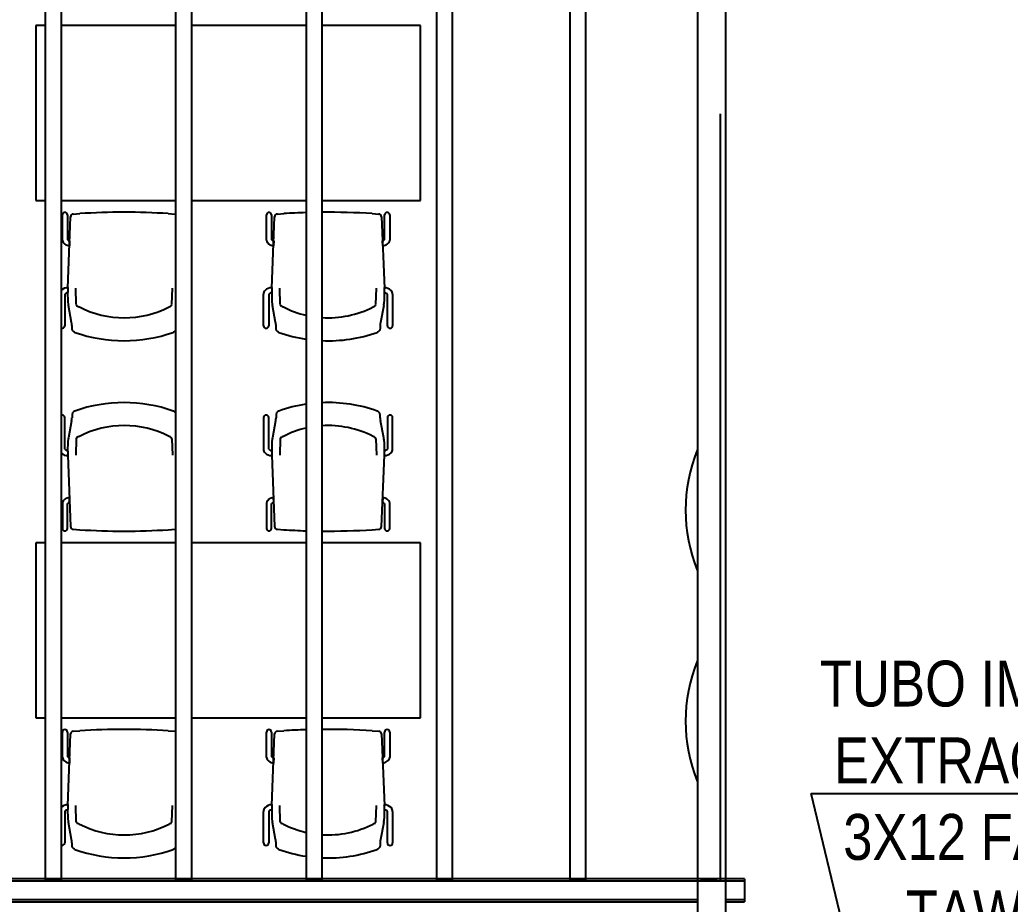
# Model space of a CAD drawing. Header units: inches. Extents: x -3 to 209, y -384 to 20.
# Drawn here: x 145.889 to 150.204, y -259.619 to -255.766 of the extents above; entities that cross this region are included whole.
import ezdxf
from ezdxf import colors
from ezdxf.entities.mleader import LeaderData, LeaderLine
from ezdxf.math import Vec2, Vec3

# ---------------------------------------------------------------- set-up
doc = ezdxf.new("R2010")
doc.units = ezdxf.units.IN
doc.header["$MEASUREMENT"] = 0
for name, color, linetype, lineweight in [('A-FLOR', 253, 'Continuous', 9), ('HVAC -Textos Suministro', 7, 'Continuous', 9), ('I-FURN', 253, 'Continuous', 9), ('I-FURN-PNLS', 253, 'Continuous', 9), ('Q-SPCQ', 253, 'Continuous', 9), ('S-BEAM', 253, 'Continuous', 13)]:
    doc.layers.add(name, color=color, linetype=linetype, lineweight=lineweight)
doc.layers.add('A-WALL', color=253, linetype='Continuous')
doc.layers.add('NFF-FURN', color=253, linetype='Continuous')
doc.styles.add('Arial Narrow', font='ARIALN.TTF', dxfattribs={"height": 0.00295})
doc.styles.get("Standard").update_dxf_attribs({"font": 'arial.ttf'})

# ---------------------------------------------------------------- blocks, each defined once
blk = doc.blocks.new('20170303 - Modelo Est RT 16 Arpro CENTRAL_rvt-1-Borde De Placa SobreCubierta')
at = {"layer": 'A-FLOR', "linetype": 'ByBlock', "lineweight": -2}
blk.add_line((-12.4535, 11.826), (-12.4535, 11.8031), dxfattribs=at)
at = {"layer": 'S-BEAM', "linetype": 'ByBlock', "lineweight": -2}
for p, q in [((-15.2949, 16.5479), (-15.2949, 11.9195)), ((-15.2249, 11.9195), (-15.2249, 16.5479)), ((-14.7269, 16.5479), (-14.7269, 11.9195)), ((-14.6569, 11.9195), (-14.6569, 16.5479)), ((-14.1589, 16.5479), (-14.1589, 11.9195)), ((-14.0889, 11.9195), (-14.0889, 16.5479)), ((-13.5909, 16.5479), (-13.5909, 11.9195)), ((-13.5209, 11.9195), (-13.5209, 16.5479)), ((-13.0093, 16.5479), (-13.0093, 11.9195)), ((-12.9393, 11.9195), (-12.9393, 16.5479)), ((-12.4535, 16.5503), (-12.4535, 11.9195)), ((-12.3535, 11.9195), (-12.3535, 15.2592)), ((-12.2478, 11.926), (-31.6445, 11.926)), ((-31.6445, 11.9171), (-12.2478, 11.9171)), ((-15.2427, 11.9203), (-15.2771, 11.9203)), ((-14.6747, 11.9203), (-14.7091, 11.9203)), ((-14.1067, 11.9203), (-14.1411, 11.9203)), ((-13.5387, 11.9203), (-13.5731, 11.9203)), ((-12.9571, 11.9203), (-12.9915, 11.9203)), ((-12.3713, 11.9203), (-12.4357, 11.9203)), ((-12.2478, 11.926), (-12.2478, 11.9082)), ((-12.2478, 11.9082), (-12.2478, 11.8438)), ((-31.6445, 11.8349), (-12.4511, 11.8349)), ((-31.6445, 11.826), (-12.4511, 11.826)), ((-12.3311, 11.8349), (-12.2478, 11.8349)), ((-12.3311, 11.826), (-12.2478, 11.826)), ((-12.2478, 11.8438), (-12.2478, 11.826))]:
    blk.add_line(p, q, dxfattribs=at)
for centre, start_param, end_param in [((-15.2771, 11.9195), 1.570796, 2.356194), ((-15.2427, 11.9195), 0.785398, 1.570796), ((-14.7091, 11.9195), 1.570796, 2.356194), ((-14.6747, 11.9195), 0.785398, 1.570796), ((-14.1411, 11.9195), 1.570796, 2.356194), ((-14.1067, 11.9195), 0.785398, 1.570796), ((-13.5731, 11.9195), 1.570796, 2.356194), ((-13.5387, 11.9195), 0.785398, 1.570796), ((-12.9915, 11.9195), 1.570796, 2.356194), ((-12.9571, 11.9195), 0.785398, 1.570796), ((-12.4357, 11.9195), 1.570796, 1.832596), ((-12.3713, 11.9195), 1.308997, 1.570796)]:
    blk.add_ellipse(centre, major_axis=(0.0178, 0), ratio=0.049795, start_param=start_param, end_param=end_param, dxfattribs=at)
blk = doc.blocks.new('Haworth_Planes-Collaborative_Table-Rectangular - 30_ x 66_-V23-Borde De Placa SobreCubierta')
at = {"layer": 'I-FURN-PNLS', "linetype": 'ByBlock', "lineweight": -2}
for p, q in [((-0.797, 0.381), (-0.8382, 0.381)), ((-0.8382, 0.381), (-0.8382, -0.381)), ((-0.2291, 0.381), (-0.7272, 0.381)), ((0.3389, 0.381), (-0.1593, 0.381)), ((0.8382, 0.381), (0.4087, 0.381)), ((0.8382, -0.381), (0.8382, 0.381)), ((-0.8382, -0.381), (-0.797, -0.381)), ((-0.7271, -0.381), (-0.2291, -0.381)), ((-0.1592, -0.381), (0.3389, -0.381)), ((0.4088, -0.381), (0.8382, -0.381))]:
    blk.add_line(p, q, dxfattribs=at)
blk = doc.blocks.new('Haworth_Chair_Very-Perforated Side and Seminar - Arms-V24-Borde De Placa SobreCubierta')
at = {"layer": 'I-FURN', "linetype": 'ByBlock', "lineweight": -2}
for p, q in [((-0.2684, 0.1329), (-0.2684, 0.2432)), ((-0.2464, 0.2432), (-0.2464, 0.1353)), ((-0.2452, -0.0762), (-0.2329, 0.2351)), ((-0.2211, 0.2472), (-0.1928, 0.2491)), ((0.1928, 0.2491), (0.2211, 0.2472)), ((-0.237, 0.1307), (-0.2379, 0.1081)), ((-0.2452, -0.0762), (-0.2453, -0.0787)), ((-0.2453, -0.0787), (-0.2452, -0.0762)), ((-0.2451, -0.0723), (-0.2452, -0.0762)), ((-0.2082, -0.1476), (-0.2107, -0.0762)), ((0.2082, -0.1476), (0.2107, -0.0762)), ((-0.2587, -0.1025), (-0.2587, -0.2394)), ((-0.2284, -0.2247), (-0.2422, -0.1511)), ((-0.2265, -0.2515), (-0.2268, -0.2388))]:
    blk.add_line(p, q, dxfattribs=at)
for centre, radius, start, end in [((-0.2574, 0.2432), 0.011, 0, 180), ((-0.2202, 0.2346), 0.0127, 94.0729, 177.734), ((0, -2.8583), 3.1134, 86.4497, 93.5503), ((0.2202, 0.2346), 0.0127, 71.9836, 85.9271), ((-0.2441, 0.137), 0.0247, 189.6934, 236.3066), ((-0.2293, 0.1585), 0.0289, 233.5905, 254.4095), ((-0.2256, 0.1648), 0.058, 236.3066, 257.6934), ((-0.2407, -0.1203), 0.0482, 95.2064, 132.5774), ((0.378, -0.1033), 0.6238, 177.734, 179.2684), ((0.378, -0.1033), 0.6238, 177.734, 181.396), ((-0.2497, -0.1077), 0.0104, 120.1474, 149.8526), ((-0.2405, -0.1236), 0.0287, 100.5401, 120.1474), ((-0.1104, -0.1192), 0.1352, 179.7172, 189.742), ((-0.0425, -0.1136), 0.2032, 188.0632, 190.6423), ((-0.2011, -0.1472), 0.0071, 183.4353, 236.5647), ((-0.1799, -0.115), 0.0456, 236.5647, 249.3688), ((0.0006, 0.225), 0.4297, 242.9668, 297.0332), ((0.1799, -0.115), 0.0456, 290.6312, 303.4353), ((0.2011, -0.1472), 0.0071, 303.4353, 356.5647), ((-0.27, -0.2394), 0.0113, 255, 0), ((-0.3182, -0.2416), 0.0914, 1.7231, 10.6423), ((0, 0.3398), 0.6447, 250.5694, 289.4306)]:
    blk.add_arc(centre, radius, start, end, dxfattribs=at)
for points in [[(-0.2259, -0.2554), (-0.2261, -0.2548), (-0.2263, -0.2534), (-0.2264, -0.2521), (-0.2265, -0.2515)], [(-0.2145, -0.2681), (-0.2159, -0.2676), (-0.2185, -0.2662), (-0.2219, -0.2632), (-0.2245, -0.2596), (-0.2255, -0.2569), (-0.2259, -0.2554)], [(0.2243, -0.2595), (0.2236, -0.2608), (0.2219, -0.2632), (0.2185, -0.2662), (0.2159, -0.2676), (0.2145, -0.2681)]]:
    blk.add_open_spline(points, degree=3, dxfattribs=at)
blk = doc.blocks.new('Haworth_Chair_Very-Perforated Side and Seminar - Arms-V25-Borde De Placa SobreCubierta')
at = {"layer": 'I-FURN', "linetype": 'ByBlock', "lineweight": -2}
for p, q in [((-0.2684, 0.1329), (-0.2684, 0.2432)), ((-0.2464, 0.2432), (-0.2464, 0.1353)), ((-0.2452, -0.0762), (-0.2329, 0.2351)), ((-0.2211, 0.2472), (-0.1928, 0.2491)), ((0.1928, 0.2491), (0.2211, 0.2472)), ((0.2329, 0.2351), (0.2452, -0.0762)), ((0.2464, 0.1353), (0.2464, 0.2432)), ((0.2684, 0.2432), (0.2684, 0.1329)), ((-0.237, 0.1307), (-0.2379, 0.1081)), ((0.2379, 0.1081), (0.237, 0.1307)), ((-0.2452, -0.0762), (-0.2453, -0.0787)), ((-0.2453, -0.0787), (-0.2452, -0.0762)), ((-0.2451, -0.0723), (-0.2452, -0.0762)), ((-0.2082, -0.1476), (-0.2107, -0.0762)), ((0.2082, -0.1476), (0.2107, -0.0762)), ((0.2452, -0.0762), (0.2451, -0.0723)), ((0.2453, -0.0787), (0.2452, -0.0762)), ((0.2452, -0.0762), (0.2453, -0.0787)), ((-0.2813, -0.2394), (-0.2813, -0.1024)), ((-0.2587, -0.1025), (-0.2587, -0.2394)), ((0.2587, -0.2394), (0.2587, -0.1025)), ((0.2813, -0.1024), (0.2813, -0.2394)), ((-0.2284, -0.2247), (-0.2422, -0.1511)), ((0.2422, -0.1511), (0.2284, -0.2247)), ((-0.2265, -0.2515), (-0.2268, -0.2388)), ((0.2268, -0.2388), (0.2265, -0.2515))]:
    blk.add_line(p, q, dxfattribs=at)
for centre, radius, start, end in [((-0.2574, 0.2432), 0.011, 0, 180), ((-0.2202, 0.2346), 0.0127, 94.0729, 177.734), ((0, -2.8583), 3.1134, 91.7719, 93.5503), ((0, -2.8583), 3.1134, 86.4497, 90.4844), ((0.2202, 0.2346), 0.0127, 2.266, 85.9271), ((0.2574, 0.2432), 0.011, 0, 180), ((-0.2441, 0.137), 0.0247, 189.6934, 236.3066), ((-0.2293, 0.1585), 0.0289, 233.5905, 254.4095), ((0.2293, 0.1585), 0.0289, 285.5905, 306.4095), ((0.2441, 0.137), 0.0247, 303.6934, 350.3066), ((-0.2256, 0.1648), 0.058, 236.3066, 257.6934), ((0.2256, 0.1648), 0.058, 282.3066, 303.6934), ((-0.258, -0.1024), 0.0233, 134, 180), ((-0.2407, -0.1203), 0.0482, 95.2064, 134), ((0.378, -0.1033), 0.6238, 177.734, 179.2684), ((0.378, -0.1033), 0.6238, 177.734, 181.396), ((0.2407, -0.1203), 0.0482, 46, 84.7936), ((-0.378, -0.1033), 0.6238, 0.7316, 2.266), ((-0.378, -0.1033), 0.6238, 358.604, 2.266), ((0.258, -0.1024), 0.0233, 0, 46), ((-0.2497, -0.1077), 0.0104, 120.1474, 149.8526), ((-0.2405, -0.1236), 0.0287, 100.5401, 120.1474), ((-0.1104, -0.1192), 0.1352, 179.7172, 189.742), ((0.1104, -0.1192), 0.1352, 350.258, 0.2828), ((0.2405, -0.1236), 0.0287, 59.8526, 79.4599), ((0.2497, -0.1077), 0.0104, 30.1474, 59.8526), ((-0.0425, -0.1136), 0.2032, 188.0632, 190.6423), ((-0.2011, -0.1472), 0.0071, 183.4353, 236.5647), ((-0.1799, -0.115), 0.0456, 236.5647, 249.3688), ((0.0006, 0.225), 0.4297, 242.9668, 256.9273), ((0.0006, 0.225), 0.4297, 266.4084, 297.0332), ((0.1799, -0.115), 0.0456, 290.6312, 303.4353), ((0.2011, -0.1472), 0.0071, 303.4353, 356.5647), ((0.0425, -0.1136), 0.2032, 349.3577, 351.9368), ((-0.27, -0.2394), 0.0113, 180, 0), ((-0.3182, -0.2416), 0.0914, 1.7231, 10.6423), ((0.3182, -0.2416), 0.0914, 169.3577, 178.2769), ((0.27, -0.2394), 0.0113, 180, 0), ((0, 0.3398), 0.6447, 250.5694, 261.3985), ((0, 0.3398), 0.6447, 267.6668, 289.4306)]:
    blk.add_arc(centre, radius, start, end, dxfattribs=at)
for points in [[(-0.2259, -0.2554), (-0.2261, -0.2548), (-0.2263, -0.2534), (-0.2264, -0.2521), (-0.2265, -0.2515)], [(-0.2145, -0.2681), (-0.2159, -0.2676), (-0.2185, -0.2662), (-0.2219, -0.2632), (-0.2245, -0.2596), (-0.2255, -0.2569), (-0.2259, -0.2554)], [(0.2259, -0.2554), (0.2255, -0.2569), (0.2245, -0.2596), (0.2219, -0.2632), (0.2185, -0.2662), (0.2159, -0.2676), (0.2145, -0.2681)], [(0.2265, -0.2515), (0.2264, -0.2521), (0.2263, -0.2534), (0.2261, -0.2548), (0.2259, -0.2554)]]:
    blk.add_open_spline(points, degree=3, dxfattribs=at)
blk = doc.blocks.new('Haworth_Chair_Very-Perforated Side and Seminar - Arms-V26-Borde De Placa SobreCubierta')
at = {"layer": 'I-FURN', "linetype": 'ByBlock', "lineweight": -2}
for p, q in [((-0.2587, 0.1025), (-0.2587, 0.2394)), ((-0.2284, 0.2247), (-0.2422, 0.1511)), ((-0.2265, 0.2515), (-0.2268, 0.2388)), ((-0.2082, 0.1476), (-0.2107, 0.0762)), ((0.2082, 0.1476), (0.2107, 0.0762)), ((-0.2452, 0.0762), (-0.2453, 0.0787)), ((-0.2453, 0.0787), (-0.2452, 0.0762)), ((-0.2451, 0.0723), (-0.2452, 0.0762)), ((-0.2452, 0.0762), (-0.2329, -0.2351)), ((-0.237, -0.1307), (-0.2379, -0.1081)), ((-0.2684, -0.1329), (-0.2684, -0.2432)), ((-0.2464, -0.2432), (-0.2464, -0.1353)), ((-0.2211, -0.2472), (-0.1928, -0.2491)), ((0.1928, -0.2491), (0.2211, -0.2472))]:
    blk.add_line(p, q, dxfattribs=at)
for centre, radius, start, end in [((0, -0.3398), 0.6447, 70.5694, 109.4306), ((-0.27, 0.2394), 0.0113, 360, 105), ((-0.3182, 0.2416), 0.0914, 349.3577, 358.2769), ((0.0006, -0.225), 0.4297, 62.9668, 117.0332), ((-0.1104, 0.1192), 0.1352, 170.258, 180.2828), ((-0.0425, 0.1136), 0.2032, 169.3577, 171.9368), ((-0.2011, 0.1472), 0.0071, 123.4353, 176.5647), ((-0.1799, 0.115), 0.0456, 110.6312, 123.4353), ((0.1799, 0.115), 0.0456, 56.5647, 69.3688), ((0.2011, 0.1472), 0.0071, 3.4353, 56.5647), ((-0.2497, 0.1077), 0.0104, 210.1474, 239.8526), ((-0.2405, 0.1236), 0.0287, 239.8526, 259.4599), ((0.378, 0.1033), 0.6238, 178.604, 182.266), ((0.378, 0.1033), 0.6238, 180.7316, 182.266), ((-0.2407, 0.1203), 0.0482, 227.1185, 264.7936), ((-0.2441, -0.137), 0.0247, 123.6934, 170.3066), ((-0.2256, -0.1648), 0.058, 102.3066, 123.6934), ((-0.2293, -0.1585), 0.0289, 105.5905, 126.4095), ((-0.2574, -0.2432), 0.011, 180, 360), ((-0.2202, -0.2346), 0.0127, 182.266, 265.9271), ((0, 2.8583), 3.1134, 266.4497, 273.5503), ((0.2202, -0.2346), 0.0127, 274.0729, 288.0164)]:
    blk.add_arc(centre, radius, start, end, dxfattribs=at)
for points in [[(-0.2145, 0.2681), (-0.2159, 0.2676), (-0.2185, 0.2662), (-0.2219, 0.2632), (-0.2245, 0.2596), (-0.2255, 0.2569), (-0.2259, 0.2554)], [(0.2243, 0.2595), (0.2236, 0.2608), (0.2219, 0.2632), (0.2185, 0.2662), (0.2159, 0.2676), (0.2145, 0.2681)], [(-0.2259, 0.2554), (-0.2261, 0.2548), (-0.2263, 0.2534), (-0.2264, 0.2521), (-0.2265, 0.2515)]]:
    blk.add_open_spline(points, degree=3, dxfattribs=at)
blk = doc.blocks.new('Haworth_Chair_Very-Perforated Side and Seminar - Arms-V27-Borde De Placa SobreCubierta')
at = {"layer": 'I-FURN', "linetype": 'ByBlock', "lineweight": -2}
for p, q in [((-0.2813, 0.2394), (-0.2813, 0.1024)), ((-0.2587, 0.1025), (-0.2587, 0.2394)), ((-0.2284, 0.2247), (-0.2422, 0.1511)), ((-0.2265, 0.2515), (-0.2268, 0.2388)), ((0.2268, 0.2388), (0.2265, 0.2515)), ((0.2422, 0.1511), (0.2284, 0.2247)), ((0.2587, 0.2394), (0.2587, 0.1025)), ((0.2813, 0.1024), (0.2813, 0.2394)), ((-0.2082, 0.1476), (-0.2107, 0.0762)), ((0.2082, 0.1476), (0.2107, 0.0762)), ((-0.2452, 0.0762), (-0.2453, 0.0787)), ((-0.2453, 0.0787), (-0.2452, 0.0762)), ((-0.2451, 0.0723), (-0.2452, 0.0762)), ((-0.2452, 0.0762), (-0.2329, -0.2351)), ((0.2329, -0.2351), (0.2452, 0.0762)), ((0.2452, 0.0762), (0.2451, 0.0723)), ((0.2453, 0.0787), (0.2452, 0.0762)), ((0.2452, 0.0762), (0.2453, 0.0787)), ((-0.237, -0.1307), (-0.2379, -0.1081)), ((0.2379, -0.1081), (0.237, -0.1307)), ((-0.2684, -0.1329), (-0.2684, -0.2432)), ((-0.2464, -0.2432), (-0.2464, -0.1353)), ((0.2464, -0.1353), (0.2464, -0.2432)), ((0.2684, -0.2432), (0.2684, -0.1329)), ((-0.2211, -0.2472), (-0.1928, -0.2491)), ((0.1928, -0.2491), (0.2211, -0.2472))]:
    blk.add_line(p, q, dxfattribs=at)
for centre, radius, start, end in [((0, -0.3398), 0.6447, 70.5694, 92.3563), ((0, -0.3398), 0.6447, 98.6015, 109.4306), ((-0.27, 0.2394), 0.0113, 360, 180), ((-0.3182, 0.2416), 0.0914, 349.3577, 358.2769), ((0.3182, 0.2416), 0.0914, 181.7231, 190.6423), ((0.27, 0.2394), 0.0113, 360, 180), ((0.0006, -0.225), 0.4297, 103.0727, 117.0332), ((0.0006, -0.225), 0.4297, 62.9668, 93.6228), ((-0.1104, 0.1192), 0.1352, 170.258, 180.2828), ((-0.0425, 0.1136), 0.2032, 169.3577, 171.9368), ((-0.2011, 0.1472), 0.0071, 123.4353, 176.5647), ((-0.1799, 0.115), 0.0456, 110.6312, 123.4353), ((0.1799, 0.115), 0.0456, 56.5647, 69.3688), ((0.2011, 0.1472), 0.0071, 3.4353, 56.5647), ((0.0425, 0.1136), 0.2032, 8.0632, 10.6423), ((0.1104, 0.1192), 0.1352, 359.7172, 9.742), ((-0.258, 0.1024), 0.0233, 180, 226), ((-0.2497, 0.1077), 0.0104, 210.1474, 239.8526), ((-0.2405, 0.1236), 0.0287, 239.8526, 259.4599), ((0.378, 0.1033), 0.6238, 178.604, 182.266), ((0.378, 0.1033), 0.6238, 180.7316, 182.266), ((-0.378, 0.1033), 0.6238, 357.734, 1.396), ((-0.378, 0.1033), 0.6238, 357.734, 359.2684), ((0.2405, 0.1236), 0.0287, 280.5401, 300.1474), ((0.2497, 0.1077), 0.0104, 300.1474, 329.8526), ((0.258, 0.1024), 0.0233, 314, 360), ((-0.2407, 0.1203), 0.0482, 226, 264.7936), ((0.2407, 0.1203), 0.0482, 275.2064, 314), ((-0.2441, -0.137), 0.0247, 123.6934, 170.3066), ((-0.2256, -0.1648), 0.058, 102.3066, 123.6934), ((0.2256, -0.1648), 0.058, 56.3066, 77.6934), ((0.2441, -0.137), 0.0247, 9.6934, 56.3066), ((-0.2293, -0.1585), 0.0289, 105.5905, 126.4095), ((0.2293, -0.1585), 0.0289, 53.5905, 74.4095), ((-0.2574, -0.2432), 0.011, 180, 360), ((-0.2202, -0.2346), 0.0127, 182.266, 265.9271), ((0, 2.8583), 3.1134, 266.4497, 268.2281), ((0, 2.8583), 3.1134, 269.5135, 273.5503), ((0.2202, -0.2346), 0.0127, 274.0729, 357.734), ((0.2574, -0.2432), 0.011, 180, 360)]:
    blk.add_arc(centre, radius, start, end, dxfattribs=at)
for points in [[(-0.2145, 0.2681), (-0.2159, 0.2676), (-0.2185, 0.2662), (-0.2219, 0.2632), (-0.2245, 0.2596), (-0.2255, 0.2569), (-0.2259, 0.2554)], [(0.2259, 0.2554), (0.2255, 0.2569), (0.2245, 0.2596), (0.2219, 0.2632), (0.2185, 0.2662), (0.2159, 0.2676), (0.2145, 0.2681)], [(-0.2259, 0.2554), (-0.2261, 0.2548), (-0.2263, 0.2534), (-0.2264, 0.2521), (-0.2265, 0.2515)], [(0.2265, 0.2515), (0.2264, 0.2521), (0.2263, 0.2534), (0.2261, 0.2548), (0.2259, 0.2554)]]:
    blk.add_open_spline(points, degree=3, dxfattribs=at)
blk = doc.blocks.new('Haworth_Planes-Collaborative_Table-Rectangular - 30_ x 66_-V38-Borde De Placa SobreCubierta')
at = {"layer": 'I-FURN-PNLS', "linetype": 'ByBlock', "lineweight": -2}
for p, q in [((-0.7969, 0.381), (-0.8382, 0.381)), ((-0.8382, 0.381), (-0.8382, -0.381)), ((-0.2289, 0.381), (-0.727, 0.381)), ((0.339, 0.381), (-0.1591, 0.381)), ((0.8382, 0.381), (0.4089, 0.381)), ((0.8382, -0.381), (0.8382, 0.381)), ((-0.8382, -0.381), (-0.7968, -0.381)), ((-0.727, -0.381), (-0.2288, -0.381)), ((-0.1591, -0.381), (0.3391, -0.381)), ((0.4089, -0.381), (0.8382, -0.381))]:
    blk.add_line(p, q, dxfattribs=at)
blk = doc.blocks.new('Haworth_Chair_Very-Perforated Side and Seminar - Arms-V39-Borde De Placa SobreCubierta')
at = {"layer": 'I-FURN', "linetype": 'ByBlock', "lineweight": -2}
for p, q in [((-0.2684, 0.1329), (-0.2684, 0.2432)), ((-0.2464, 0.2432), (-0.2464, 0.1353)), ((-0.2452, -0.0762), (-0.2329, 0.2351)), ((-0.2211, 0.2472), (-0.1928, 0.2491)), ((0.1928, 0.2491), (0.2211, 0.2472)), ((-0.237, 0.1307), (-0.2379, 0.1081)), ((-0.2452, -0.0762), (-0.2453, -0.0787)), ((-0.2453, -0.0787), (-0.2452, -0.0762)), ((-0.2451, -0.0723), (-0.2452, -0.0762)), ((-0.2082, -0.1476), (-0.2107, -0.0762)), ((0.2082, -0.1476), (0.2107, -0.0762)), ((-0.2587, -0.1025), (-0.2587, -0.2394)), ((-0.2284, -0.2247), (-0.2422, -0.1511)), ((-0.2265, -0.2515), (-0.2268, -0.2388))]:
    blk.add_line(p, q, dxfattribs=at)
for centre, radius, start, end in [((-0.2574, 0.2432), 0.011, 0, 180), ((-0.2202, 0.2346), 0.0127, 94.0729, 177.734), ((0, -2.8583), 3.1134, 86.4497, 93.5503), ((0.2202, 0.2346), 0.0127, 71.9836, 85.9271), ((-0.2441, 0.137), 0.0247, 189.6934, 236.3066), ((-0.2293, 0.1585), 0.0289, 233.5905, 254.4095), ((-0.2256, 0.1648), 0.058, 236.3066, 257.6934), ((-0.2407, -0.1203), 0.0482, 95.2064, 132.5149), ((0.378, -0.1033), 0.6238, 177.734, 179.2684), ((0.378, -0.1033), 0.6238, 177.734, 181.396), ((-0.2497, -0.1077), 0.0104, 120.1474, 149.8526), ((-0.2405, -0.1236), 0.0287, 100.5401, 120.1474), ((-0.1104, -0.1192), 0.1352, 179.7172, 189.742), ((-0.0425, -0.1136), 0.2032, 188.0632, 190.6423), ((-0.2011, -0.1472), 0.0071, 183.4353, 236.5647), ((-0.1799, -0.115), 0.0456, 236.5647, 249.3688), ((0.0006, 0.225), 0.4297, 242.9668, 297.0332), ((0.1799, -0.115), 0.0456, 290.6312, 303.4353), ((0.2011, -0.1472), 0.0071, 303.4353, 356.5647), ((-0.27, -0.2394), 0.0113, 255, 0), ((-0.3182, -0.2416), 0.0914, 1.7231, 10.6423), ((0, 0.3398), 0.6447, 250.5694, 289.4306)]:
    blk.add_arc(centre, radius, start, end, dxfattribs=at)
for points in [[(-0.2259, -0.2554), (-0.2261, -0.2548), (-0.2263, -0.2534), (-0.2264, -0.2521), (-0.2265, -0.2515)], [(-0.2145, -0.2681), (-0.2159, -0.2676), (-0.2185, -0.2662), (-0.2219, -0.2632), (-0.2245, -0.2596), (-0.2255, -0.2569), (-0.2259, -0.2554)], [(0.2243, -0.2595), (0.2236, -0.2608), (0.2219, -0.2632), (0.2185, -0.2662), (0.2159, -0.2676), (0.2145, -0.2681)]]:
    blk.add_open_spline(points, degree=3, dxfattribs=at)
blk = doc.blocks.new('Haworth_Chair_Very-Perforated Side and Seminar - Arms-V40-Borde De Placa SobreCubierta')
at = {"layer": 'I-FURN', "linetype": 'ByBlock', "lineweight": -2}
for p, q in [((-0.2684, 0.1329), (-0.2684, 0.2432)), ((-0.2464, 0.2432), (-0.2464, 0.1353)), ((-0.2452, -0.0762), (-0.2329, 0.2351)), ((-0.2211, 0.2472), (-0.1928, 0.2491)), ((0.1928, 0.2491), (0.2211, 0.2472)), ((0.2329, 0.2351), (0.2452, -0.0762)), ((0.2464, 0.1353), (0.2464, 0.2432)), ((0.2684, 0.2432), (0.2684, 0.1329)), ((-0.237, 0.1307), (-0.2379, 0.1081)), ((0.2379, 0.1081), (0.237, 0.1307)), ((-0.2452, -0.0762), (-0.2453, -0.0787)), ((-0.2453, -0.0787), (-0.2452, -0.0762)), ((-0.2451, -0.0723), (-0.2452, -0.0762)), ((-0.2082, -0.1476), (-0.2107, -0.0762)), ((0.2082, -0.1476), (0.2107, -0.0762)), ((0.2452, -0.0762), (0.2451, -0.0723)), ((0.2453, -0.0787), (0.2452, -0.0762)), ((0.2452, -0.0762), (0.2453, -0.0787)), ((-0.2813, -0.2394), (-0.2813, -0.1024)), ((-0.2587, -0.1025), (-0.2587, -0.2394)), ((0.2587, -0.2394), (0.2587, -0.1025)), ((0.2813, -0.1024), (0.2813, -0.2394)), ((-0.2284, -0.2247), (-0.2422, -0.1511)), ((0.2422, -0.1511), (0.2284, -0.2247)), ((-0.2265, -0.2515), (-0.2268, -0.2388)), ((0.2268, -0.2388), (0.2265, -0.2515))]:
    blk.add_line(p, q, dxfattribs=at)
for centre, radius, start, end in [((-0.2574, 0.2432), 0.011, 0, 180), ((-0.2202, 0.2346), 0.0127, 94.0729, 177.734), ((0, -2.8583), 3.1134, 91.7677, 93.5503), ((0, -2.8583), 3.1134, 86.4497, 90.4828), ((0.2202, 0.2346), 0.0127, 2.266, 85.9271), ((0.2574, 0.2432), 0.011, 0, 180), ((-0.2441, 0.137), 0.0247, 189.6934, 236.3066), ((-0.2293, 0.1585), 0.0289, 233.5905, 254.4095), ((0.2293, 0.1585), 0.0289, 285.5905, 306.4095), ((0.2441, 0.137), 0.0247, 303.6934, 350.3066), ((-0.2256, 0.1648), 0.058, 236.3066, 257.6934), ((0.2256, 0.1648), 0.058, 282.3066, 303.6934), ((-0.258, -0.1024), 0.0233, 134, 180), ((-0.2407, -0.1203), 0.0482, 95.2064, 134), ((0.378, -0.1033), 0.6238, 177.734, 179.2684), ((0.378, -0.1033), 0.6238, 177.734, 181.396), ((0.2407, -0.1203), 0.0482, 46, 84.7936), ((-0.378, -0.1033), 0.6238, 0.7316, 2.266), ((-0.378, -0.1033), 0.6238, 358.604, 2.266), ((0.258, -0.1024), 0.0233, 0, 46), ((-0.2497, -0.1077), 0.0104, 120.1474, 149.8526), ((-0.2405, -0.1236), 0.0287, 100.5401, 120.1474), ((-0.1104, -0.1192), 0.1352, 179.7172, 189.742), ((0.1104, -0.1192), 0.1352, 350.258, 0.2828), ((0.2405, -0.1236), 0.0287, 59.8526, 79.4599), ((0.2497, -0.1077), 0.0104, 30.1474, 59.8526), ((-0.0425, -0.1136), 0.2032, 188.0632, 190.6423), ((-0.2011, -0.1472), 0.0071, 183.4353, 236.5647), ((-0.1799, -0.115), 0.0456, 236.5647, 249.3688), ((0.0006, 0.225), 0.4297, 242.9668, 256.9659), ((0.0006, 0.225), 0.4297, 266.4119, 297.0332), ((0.1799, -0.115), 0.0456, 290.6312, 303.4353), ((0.2011, -0.1472), 0.0071, 303.4353, 356.5647), ((0.0425, -0.1136), 0.2032, 349.3577, 351.9368), ((-0.27, -0.2394), 0.0113, 180, 0), ((-0.3182, -0.2416), 0.0914, 1.7231, 10.6423), ((0.3182, -0.2416), 0.0914, 169.3577, 178.2769), ((0.27, -0.2394), 0.0113, 180, 0), ((0, 0.3398), 0.6447, 250.5694, 261.3985), ((0, 0.3398), 0.6447, 267.6679, 289.4306)]:
    blk.add_arc(centre, radius, start, end, dxfattribs=at)
for points in [[(-0.2259, -0.2554), (-0.2261, -0.2548), (-0.2263, -0.2534), (-0.2264, -0.2521), (-0.2265, -0.2515)], [(-0.2145, -0.2681), (-0.2159, -0.2676), (-0.2185, -0.2662), (-0.2219, -0.2632), (-0.2245, -0.2596), (-0.2255, -0.2569), (-0.2259, -0.2554)], [(0.2259, -0.2554), (0.2255, -0.2569), (0.2245, -0.2596), (0.2219, -0.2632), (0.2185, -0.2662), (0.2159, -0.2676), (0.2145, -0.2681)], [(0.2265, -0.2515), (0.2264, -0.2521), (0.2263, -0.2534), (0.2261, -0.2548), (0.2259, -0.2554)]]:
    blk.add_open_spline(points, degree=3, dxfattribs=at)
blk = doc.blocks.new('Vending_Machine_-_Soda_371 - Beverage Dispenser-1037152-Borde De Placa SobreCubierta')
at = {"layer": 'Q-SPCQ', "linetype": 'ByBlock', "lineweight": -2}
blk.add_arc((-0.1174, 0.3314), 0.7017, 248.1607, 291.8393, dxfattribs=at)
blk = doc.blocks.new('Vending_Machine_-_Soda_371 - Beverage Dispenser-1037381-Borde De Placa SobreCubierta')
at = {"layer": 'Q-SPCQ', "linetype": 'ByBlock', "lineweight": -2}
blk.add_arc((-0.1174, -0.3314), 0.7017, 68.1607, 111.8393, dxfattribs=at)
blk = doc.blocks.new('CB TEC 23-03-2017')
at = {"layer": 'A-WALL', "linetype": 'ByBlock', "lineweight": -2}
for p, q in [((241.0529, 5580.7967), (241.0529, 5583.3058)), ((241.1729, 5583.219), (241.1729, 5580.7967)), ((241.0529, 5575.7411), (241.0529, 5580.7967)), ((241.1729, 5580.7967), (241.1729, 5575.6211))]:
    blk.add_line(p, q, dxfattribs=at)
at = {"linetype": 'ByBlock', "lineweight": -2}
blk.add_blockref('20170303 - Modelo Est RT 16 Arpro CENTRAL_rvt-1-Borde De Placa SobreCubierta', (253.5039, 5566.5754), dxfattribs=at)
at = {"layer": 'I-FURN', "linetype": 'ByBlock', "lineweight": -2}
for name, p in [('Haworth_Chair_Very-Perforated Side and Seminar - Arms-V39-Borde De Placa SobreCubierta', (238.5522, 5581.1502)), ('Haworth_Chair_Very-Perforated Side and Seminar - Arms-V40-Borde De Placa SobreCubierta', (239.4412, 5581.1502)), ('Haworth_Chair_Very-Perforated Side and Seminar - Arms-V26-Borde De Placa SobreCubierta', (238.5522, 5580.2711)), ('Haworth_Chair_Very-Perforated Side and Seminar - Arms-V27-Borde De Placa SobreCubierta', (239.4412, 5580.2711)), ('Haworth_Chair_Very-Perforated Side and Seminar - Arms-V24-Borde De Placa SobreCubierta', (238.5522, 5578.897)), ('Haworth_Chair_Very-Perforated Side and Seminar - Arms-V25-Borde De Placa SobreCubierta', (239.4412, 5578.897))]:
    blk.add_blockref(name, p, dxfattribs=at)
at = {"layer": 'I-FURN-PNLS', "linetype": 'ByBlock', "lineweight": -2}
for name, p in [('Haworth_Planes-Collaborative_Table-Rectangular - 30_ x 66_-V38-Borde De Placa SobreCubierta', (239.0061, 5581.8373)), ('Haworth_Planes-Collaborative_Table-Rectangular - 30_ x 66_-V23-Borde De Placa SobreCubierta', (239.0061, 5579.5841))]:
    blk.add_blockref(name, p, dxfattribs=at)
at = {"layer": 'Q-SPCQ', "linetype": 'ByBlock', "lineweight": -2}
for name, p, rotation in [('Vending_Machine_-_Soda_371 - Beverage Dispenser-1037381-Borde De Placa SobreCubierta', (241.3691, 5580.2249), 89.9999999999999), ('Vending_Machine_-_Soda_371 - Beverage Dispenser-1037152-Borde De Placa SobreCubierta', (241.3691, 5579.0706), 269.9999999999997)]:
    blk.add_blockref(name, p, dxfattribs=dict(at, rotation=rotation))

msp = doc.modelspace()

# ---------------------------------------------------------------- block references
at = {"layer": 'NFF-FURN'}
msp.add_blockref('CB TEC 23-03-2017', (-92.2093, -5838.0096), dxfattribs=at)

# ---------------------------------------------------------------- next in the draw order: texts
at = {"layer": 'HVAC -Textos Suministro', "insert": (149.1826, -258.4899), "char_height": 0.2, "width": 2.55986, "attachment_point": 1, "style": 'Arial Narrow'}
msp.add_mtext('\\A1;\\pi0.19238;TUBO IMC Ø {\\H0.7x;\\S3/4;}" VA A \\P\\pi0.25367;EXTRACTOR VE-01 \\P\\pi0.29385;3X12 FASE + 1X12 \\P\\pi0.56697;TAWG, THHN', dxfattribs=at)

# ---------------------------------------------------------------- next in the draw order: leaders
at = {"layer": 'HVAC -Textos Suministro'}
ml = msp.add_multileader_mtext('Standard', dxfattribs=at)
ml.set_content('', color=256)
ml.set_leader_properties()
ml.build(insert=Vec2(0, 0))
ml.multileader.update_dxf_attribs({"dogleg_length": 0.36, "arrow_head_size": 0.1128})
ctx = ml.context
ctx.base_point, ctx.char_height, ctx.arrow_head_size, ctx.landing_gap_size, ctx.plane_origin = Vec3(151.6659, -259.1368), 0.1128, 0.1128, 0.0564, Vec3(154.7161, -259.2015)
notes = []
notes.append((ctx, [(1, (1, 1, 0), (149.3372, -259.1368), (1, 0), 2.3287, [(0, [(149.8649, -261.3407)], 0, [])])]))
ctx.mtext.insert, ctx.mtext.rotation, ctx.mtext.flow_direction = Vec3(151.7223, -259.0804), 6.283185, 5
for ctx, leaders in notes:
    for number, flags, end, landing, length, lines in leaders:
        leader = LeaderData()
        leader.index, (leader.has_last_leader_line, leader.has_dogleg_vector, leader.attachment_direction) = number, flags
        leader.last_leader_point, leader.dogleg_vector, leader.dogleg_length = Vec3(end), Vec3(landing), length
        for number, points, colour, breaks in lines:
            line = LeaderLine()
            line.index, line.vertices, line.color, line.breaks = number, Vec3.list(points), colors.encode_raw_color(colour), breaks
            leader.lines.append(line)
        ctx.leaders.append(leader)

doc.saveas('drawing.dxf')
